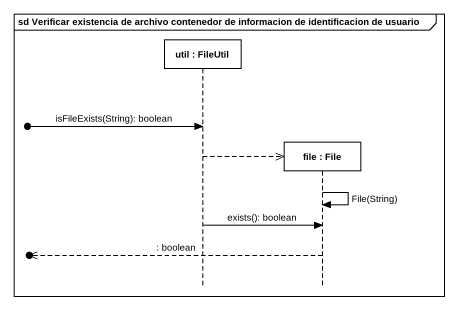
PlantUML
@startuml
mainframe sd Verificar existencia de archivo contenedor de informacion de identificacion de usuario
hide footbox
participant "util : FileUtil" as util
participant "file : File" as file_

[o-> util : isFileExists(String): boolean
util -->> file_ **
file_ -> file_ : File(String)
util -> file_ : exists(): boolean
[o<<-- file_ : : boolean
@enduml
